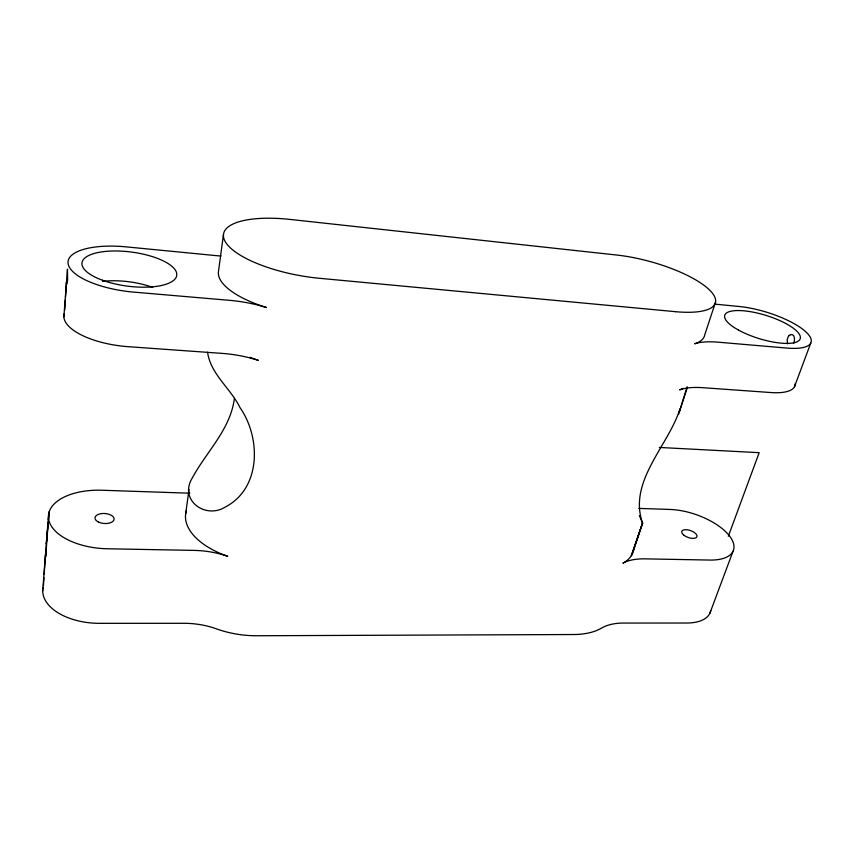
<?xml version="1.0" encoding="UTF-8"?>
<svg xmlns="http://www.w3.org/2000/svg" width="854" height="854" viewBox="0 0 854 854"><rect width="100%" height="100%" fill="white"/><g stroke="black" fill="none" stroke-linecap="round" stroke-linejoin="round"><path stroke-width="1.28" d="M66.42 283.101L67.466 269.191L67.615 280.187L66.697 284.307L66.42 283.101L63.869 316.845M633.497 550.456L642.614 522.84L631.341 555.698L642.603 523.203L639.422 515.709M48.208 522.392L45.71 556.819M234.391 398.37C230.516 429.381 206.529 451.542 192.353 477.856C178.635 499.942 205.206 519.542 225.264 507.052C261.239 488.36 261.014 437.835 240.102 407.785C230.868 388.613 210.447 374.031 207.586 352.232M46.34 543.357L45.604 556.765M64.733 310.162L65.363 299.925M65.523 297.363L66.473 282.012M43.458 585.63L43.97 577.678M44.194 574.091L45.497 553.798M42.7 591.011L45.443 554.865M48.422 516.98L46.287 543.87L48.24 522.136M48.475 519.574L49.158 511.898L48.443 519.776M223.513 234.22L218.464 271.551A79.764 28.758 10.3 0 0 266.523 307.547A71.202 28.15 9 0 0 229.48 300.32L133.918 292.132A61.477 22.065 7.5 0 1 68.139 263.843A61.477 22.065 7.5 0 1 126.072 246.859L214.802 255.495A60.986 20.261 9.1 0 0 221.026 255.986M185.681 513.798L189.001 489.566M642.603 523.203C627.818 481.517 668.212 446.119 679.923 409.055M678.599 414.275L687.16 386.787M679.314 411.948L687.363 387.449M715.599 301.964L704.731 334.843A72.312 23.752 15.7 0 1 694.75 343.767A61.958 20.87 17.6 0 1 718.054 342.176L787.014 348.09A50.802 15.564 17.2 0 0 805.055 331.128A50.802 15.564 17.2 0 0 739.244 306.501L714.36 304.077M793.558 343.564C795.031 340.682 795.255 333.583 790.452 334.629M728.334 536.248L759.174 452.673L659.32 447.443M709.898 613.193L733.042 551.236M794.476 386.713L810.745 343.127M788.488 336.198L787.142 339.7L787.559 343.778M788.488 336.188L790.409 334.64M638.792 508.397L670.198 509.464A46.628 21.211 19.5 0 1 729.38 535.8A46.628 21.211 19.5 0 1 709.706 560.064L645.112 558.858A56.439 27.979 20.2 0 0 622.876 563.16A66.185 32.142 17.1 0 0 633.807 548.204M795.117 383.809A49.927 16.845 17.7 0 1 770.799 392.541L702.735 387.684A60.794 22.514 18.1 0 0 679.645 389.894A71.021 25.673 15.9 0 0 683.029 388.346M710.741 610.674A45.401 22.652 20.3 0 1 686.733 623.025L623.495 623.057A54.827 29.741 21.1 0 0 601.611 628.074L600.042 628.95A64.37 34.256 17.6 0 1 573.44 634.522L256.84 635.75A70.231 40.554 7.8 0 1 219.211 629.814L216.414 628.843A61.936 38.654 5.2 0 0 183.898 623.292L99.598 623.335A53.866 30.787 2.7 0 1 42.956 587.765M64.221 313.728A60.207 23.731 6.9 0 0 128.271 346.692L221.987 353.375A69.654 30.178 8.6 0 1 258.292 360.313A78.194 30.968 10 0 1 249.838 357.335M186.418 510.521A72.387 38.249 8.5 0 0 227.719 556.317A63.997 36.679 6.3 0 0 194.178 550.403L107.326 548.77A55.563 29.111 4.1 0 1 48.475 518.026A55.563 29.111 4.1 0 1 102.01 490.239L183.194 492.982A55.617 27.243 6.7 0 0 189.844 493.004M102.491 281.382A47.237 17.902 7.2 0 1 152.706 287.414M675.45 311.678L319.236 278.265A80.895 27.072 10.6 0 1 224.751 240.732A80.895 27.072 10.6 0 1 290.317 219.446L616.727 255.036A73.252 22.311 15.5 0 1 709.3 289.773A73.252 22.311 15.5 0 1 675.45 311.678M684.097 535.373A8.028 3.651 19.5 0 0 696.821 536.952A8.028 3.651 19.5 0 0 687.171 529.768A8.028 3.651 19.5 0 0 684.097 535.373M738.55 330.103A39.508 12.095 17.2 0 0 799.899 339.433A39.508 12.095 17.2 0 0 749.011 311.454A39.508 12.095 17.2 0 0 738.55 330.103M98.818 522.221A9.565 5.007 4.1 0 0 114.03 519.595A9.565 5.007 4.1 0 0 100.804 513.702A9.565 5.007 4.1 0 0 98.818 522.221M102.48 280.251A47.803 17.155 7.5 0 0 176.65 275.895A47.803 17.155 7.5 0 0 108.928 251.151A47.803 17.155 7.5 0 0 102.48 280.251"/></g></svg>
